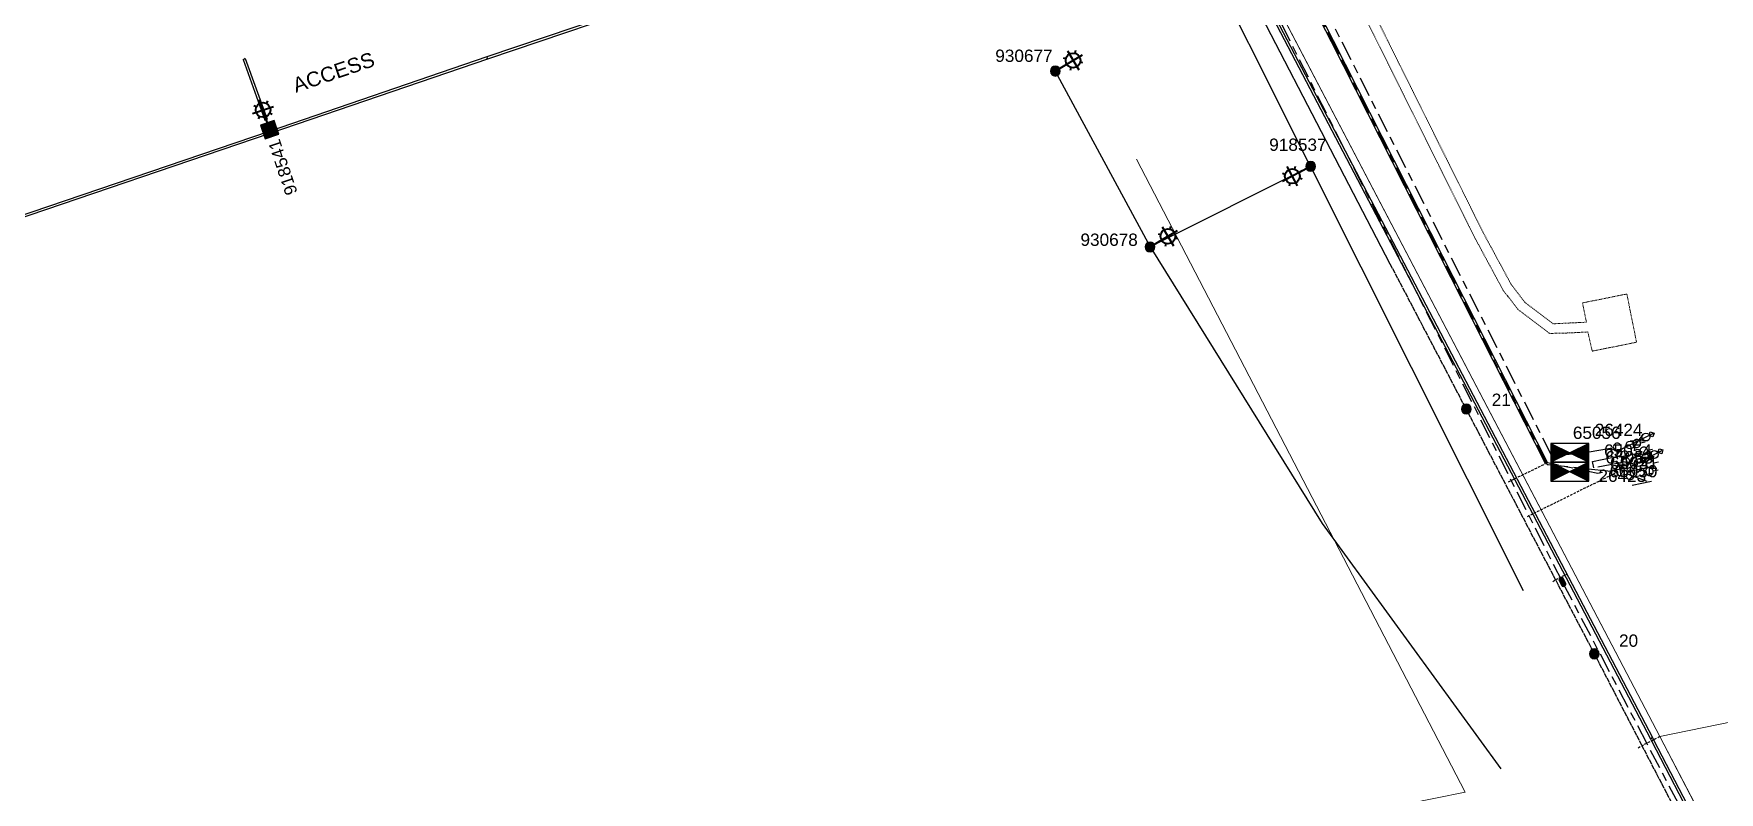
# Model space of a CAD drawing. Header units: metres. Extents: x 292510 to 295946, y 6251475 to 6256272.
# Drawn here: x 294128.3 to 294471, y 6254810.7 to 6254964.8 of the extents above; entities that cross this region are included whole.
import ezdxf
from ezdxf.enums import TextEntityAlignment as Align

# ---------------------------------------------------------------- set-up
doc = ezdxf.new("R2010")
doc.units = ezdxf.units.M
for name, pattern in [('Cable Exist OH', [1, 1, 0]), ('Cable Exist UG', [8.2, 4, -1.2, 1.8, -1.2]), ('DASHED', [0.75, 0.5, -0.25]), ('HIDDEN', [0.375, 0.25, -0.125]), ('HIDDEN2', [0.1875, 0.125, -0.0625])]:
    doc.linetypes.add(name, pattern=pattern)
doc.layers.get('0').update_dxf_attribs({"color": 6})
for name, color, linetype, lineweight in [('Cadastre Land Parcels_SP_EXT', 7, 'Continuous', 5), ('Cadastre Other Property_SP_EXT', 9, 'HIDDEN', 5), ('Cadastre Roads_SP_EXT', 7, 'Continuous', 5)]:
    doc.layers.add(name, color=color, linetype=linetype, lineweight=lineweight)
for name, color, linetype in [('Duct_SP_EXT', 7, 'Continuous'), ('Equip_HV_EXT', 7, 'Continuous'), ('Equip_LV_EXT', 7, 'Continuous'), ('Equip_SP_SL_EXT', 7, 'Continuous'), ('Mains_HV_EXT', 7, 'Continuous'), ('Mains_HV_MOD', 7, 'Continuous'), ('OH_Details_SP_MISC', 6, 'Continuous'), ('Services_SP_EXT', 7, 'Continuous'), ('Sub_SP_EXT', 7, 'Continuous'), ('SupportsOH_SP_TR_HV_LV_SL_EXT', 7, 'Continuous'), ('SupportsUG_SP_LV_SL_EXT', 7, 'Continuous'), ('Trench_SP_EXT', 7, 'Continuous'), ('UG_Details_SP_MISC', 7, 'Continuous')]:
    doc.layers.add(name, color=color, linetype=linetype)
doc.layers.add('UNKNOWN_FEATURES', color=1, linetype='DASHED', plot=False)
doc.styles.add('COLUMN_LABEL', font='arial.ttf')
doc.styles.add('iecARIAL', font='arial.ttf', dxfattribs={"height": 2})
doc.styles.add('POLE_LABEL', font='arial.ttf')
doc.styles.get("Standard").update_dxf_attribs({"font": 'arial.ttf'})
doc.styles.add('SWITCH_LABEL', font='arial.ttf', dxfattribs={"height": 2.5})

# ---------------------------------------------------------------- blocks, each defined once
blk = doc.blocks.new('SUB_PADMOUNT_EXT')
for points in [[(0, 0), (-3.84, 1.92), (-3.84, -1.92)], [(0, 0), (3.84, 1.92), (3.84, -1.92)]]:
    blk.add_hatch(color=256).paths.add_polyline_path(points)
for p, q in [((3.84, 1.92), (-3.84, -1.92)), ((-3.84, 1.92), (3.84, -1.92))]:
    blk.add_line(p, q)
blk.add_lwpolyline([(-3.84, -1.92), (3.84, -1.92), (3.84, 1.92), (-3.84, 1.92)], close=True)
for tag, height, flags, p in [('STREET_CODE', 0.2, 9, (1.5, 0)), ('ASSET_NUM', 2.5, 8, (2, 2)), ('CONSTRUCTED_VOLTAGE', 0.2, 9, (1.5, -0.2)), ('OPERATING_VOLTAGE', 0.2, 9, (1.5, -0.6)), ('ORIENTATION', 0.2, 9, (1.5, -0.8)), ('OWNED_BY', 0.2, 9, (1.5, -1)), ('OPERATED_BY', 0.2, 9, (1.5, -1.2)), ('SECONDARY_VOLTAGE', 0.2, 9, (1.5, -1.6)), ('STATE', 0.2, 9, (1.5, -1.8)), ('SUBSTATION_TYPE', 0.2, 9, (1.5, -2.2)), ('STREETNAME', 0.2, 9, (1.5, -3)), ('SUBURB', 0.2, 9, (1.5, -3.2)), ('NO_PHASES', 0.2, 9, (1.5, -0.4)), ('MAINTAINED_BY', 0.2, 9, (1.5, -1.4)), ('PARENT', 0.2, 9, (1.5, -2)), ('USAGE', 0.2, 9, (1.5, -2.4)), ('LEGEND', 0.2, 9, (1.5, -2.6)), ('LOCATION', 0.2, 9, (1.5, -2.8)), ('NOTES', 0.2, 9, (1.5, -3.4)), ('Z', 0.2, 1, (1.5, -3.6))]:
    blk.add_attdef(tag, text='', height=height, dxfattribs=dict(flags=flags)).set_placement(p, align=Align.MIDDLE_LEFT)
blk = doc.blocks.new('CCP_EXT')
blk.add_wipeout([(0, 0.57), (0.57, 0), (0, -0.57), (-0.57, 0)])
blk.add_lwpolyline([(-0.57, 0), (0, 0.57), (0.57, 0), (0, -0.57), (-0.57, 0)])
at = {"flags": 1}
blk.add_attdef('Z', (0, 0), '', height=0.2, dxfattribs=at)
at = {"flags": 9}
for tag, p in [('CCP_TYPE', (0, 0)), ('CONSTRUCTED_VOLTAGE', (0, -0.2)), ('OPERATING_VOLTAGE', (0, -0.6)), ('ORIENTATION', (0, -0.8)), ('OWNED_BY', (0, -1)), ('STATE', (0, -1.8)), ('NO_PHASES', (0, -0.4)), ('USAGE', (0, -1.2)), ('LEGEND', (0, -1.4)), ('LIFE_SUPPORT', (0, -1.6)), ('NOTES', (0, -2))]:
    blk.add_attdef(tag, text='', height=0.2, dxfattribs=at).set_placement(p, align=Align.MIDDLE_LEFT)
blk = doc.blocks.new('HV_STJ_EXT')
h = blk.add_hatch(color=256)
edge = h.paths.add_edge_path()
edge.add_ellipse((-0.59, 0.13), major_axis=(0.226, 0.226), ratio=1, start_angle=45, end_angle=135)
edge.add_line((-0.91, 0.13), (-0.91, -0.13))
edge.add_ellipse((-0.59, -0.13), major_axis=(0.226, 0.226), ratio=1, start_angle=135, end_angle=225)
edge.add_line((-0.59, -0.45), (0.59, -0.45))
edge.add_ellipse((0.59, -0.13), major_axis=(-0.226, 0.226), ratio=1, start_angle=135, end_angle=225)
edge.add_line((0.91, -0.13), (0.91, 0.13))
edge.add_ellipse((0.59, 0.13), major_axis=(-0.226, 0.226), ratio=1, start_angle=225, end_angle=315)
edge.add_line((0.59, 0.45), (-0.59, 0.45))
blk.add_lwpolyline([(-0.91, 0.13), (-0.91, -0.13, 0.414214), (-0.59, -0.45), (0.59, -0.45, 0.414214), (0.91, -0.13), (0.91, 0.13, 0.414214), (0.59, 0.45), (-0.59, 0.45, 0.414214)], format="xyb", close=True)
for tag, flags, p in [('ORIENTATION', 9, (1.5, 0)), ('Z', 1, (1.5, -0.8)), ('USAGE', 9, (1.5, -0.2)), ('LEGEND', 9, (1.5, -0.4)), ('NOTES', 9, (1.5, -0.6))]:
    blk.add_attdef(tag, text='', height=0.2, dxfattribs=dict(flags=flags)).set_placement(p, align=Align.MIDDLE_LEFT)
blk = doc.blocks.new('LV_UG_DFUSE_CLOSED_EXT')
for points in [[(1, 0), (0, 0)], [(5.04, 0.73), (2.16, -0.72)], [(5.05, -0.71), (2.16, 0.72)], [(6.2, 0.01), (7.2, 0.01)]]:
    blk.add_lwpolyline(points)
for centre in [(1.8, 0), (5.4, 0.01)]:
    blk.add_circle(centre, 0.8)
at = {"flags": 9}
for tag, p in [('ACTUAL_STATUS', (0, 0)), ('CONSTRUCTED_VOLTAGE', (0, -0.2)), ('OPERATING_VOLTAGE', (0, -0.6)), ('ORIENTATION', (0, -0.8)), ('STATE', (0, -1)), ('SWITCH_TYPE', (0, -1.2)), ('NO_PHASES', (0, -0.4)), ('USAGE', (0, -1.4)), ('NOTES', (0, -1.6))]:
    blk.add_attdef(tag, text='', height=0.2, dxfattribs=at).set_placement(p, align=Align.MIDDLE_LEFT)
at = {"flags": 1}
blk.add_attdef('Z', (0, 0), '', height=0.2, dxfattribs=at)
blk = doc.blocks.new('SWG_HOLEC_SU_EXT')
blk.add_line((1.8, -2), (5.8, -2))
for points in [[(1, 0), (0, 0)], [(6.6, 0), (7.6, 0)]]:
    blk.add_lwpolyline(points)
for points in [[(1.8, -0.8, 1), (1.8, 0.8, 1)], [(5.8, -0.8, 1), (5.8, 0.8, 1)]]:
    blk.add_lwpolyline(points, format="xyb", close=True)
at = {"style": 'SWITCH_LABEL', "flags": 8}
blk.add_attdef('ASSET_NUM', text='', height=2.5, rotation=179.9544, dxfattribs=at).set_placement((-2.4, 0), align=Align.MIDDLE_LEFT)
at = {"flags": 1}
blk.add_attdef('Z', (0, 0), '', height=0.2, dxfattribs=at)
at = {"flags": 9}
for tag, p in [('ACTUAL_STATUS', (0, -0.4)), ('CONSTRUCTED_VOLTAGE', (0, -0.6)), ('OPERATING_VOLTAGE', (0, -1)), ('ORIENTATION', (0, -1.2)), ('OWNED_BY', (0, -1.4)), ('STATE', (0, -1.8)), ('SWITCH_TYPE', (0, -2)), ('STREETNAME', (0, -2.6)), ('SUBURB', (0, -2.8)), ('NO_PHASES', (0, -0.8)), ('PARENT', (0, -1.6)), ('USAGE', (0, -2.2)), ('LOCATION', (0, -2.4)), ('NOTES', (0, -3))]:
    blk.add_attdef(tag, text='', height=0.2, dxfattribs=at).set_placement(p, align=Align.MIDDLE_LEFT)
at = {"style": 'SWITCH_LABEL', "flags": 9}
blk.add_attdef('STREET_CODE', text='', height=0.2, dxfattribs=at).set_placement((0, -0.2), align=Align.MIDDLE_LEFT)
blk = doc.blocks.new('POLE_EXT')
blk.add_hatch(color=256).paths.add_polyline_path([(-1, 0, 1), (1, 0, 1)])
blk.add_lwpolyline([(-1, 0, 1), (1, 0, 1)], format="xyb", close=True)
for tag, height, flags, p in [('pNumber', 2.5, 8, (-17.84, 2.07)), ('OWNED_BY', 0.2, 9, (1.35, -0.4)), ('SPECIAL_USE', 0.2, 9, (1.35, -0.8)), ('STATE', 0.2, 9, (1.35, -1)), ('cLV', 0.2, 9, (1.35, -1.4)), ('hDepth', 0.2, 9, (1.35, -1.6)), ('hDia', 0.2, 9, (1.35, -1.8)), ('cHV', 0.2, 9, (1.35, -2)), ('cLinedev', 0.2, 9, (1.35, -3.4)), ('PARENT', 0.2, 9, (1.35, -0.6)), ('USAGE', 0.2, 9, (1.35, -1.2)), ('LBRACKET', 0.2, 9, (1.35, -2.2)), ('LExisting', 0.2, 9, (1.35, -2.4)), ('LANTNUMBER', 0.2, 9, (1.35, -2.6)), ('LOther', 0.2, 9, (1.35, -2.8)), ('LRemove', 0.2, 9, (1.35, -3)), ('LEGEND', 0.2, 9, (1.35, -3.2)), ('pExisting', 0.2, 9, (1.35, -3.8)), ('pFooting', 0.2, 9, (1.35, -4.4)), ('pNew', 0.2, 9, (1.35, -4.6)), ('pRelocate', 0.2, 9, (1.35, -5)), ('pRemove', 0.2, 9, (1.35, -5.2)), ('pReplace', 0.2, 9, (1.35, -5.4)), ('pStay', 0.2, 9, (1.35, -5.6)), ('pType', 0.2, 9, (1.35, -5.8)), ('cspan', 0.2, 9, (1.35, -6)), ('STREETNAME', 0.2, 9, (1.35, -6.2)), ('SUBURB', 0.2, 9, (1.35, -6.4)), ('LOCATION', 0.2, 9, (1.35, -3.6)), ('PFNUMBER', 0.2, 9, (1.35, -4)), ('NEWPFNUMBER', 0.2, 9, (1.35, -4.2)), ('NOTES', 0.2, 9, (1.35, -6.6)), ('MAINTAINED_BY', 0.2, 9, (1.36, -6.81)), ('OPERATED_BY', 0.2, 9, (1.36, -7.01))]:
    blk.add_attdef(tag, text='', height=height, dxfattribs=dict(flags=flags)).set_placement(p, align=Align.MIDDLE_LEFT)
at = {"style": 'POLE_LABEL'}
for tag, height, flags, p in [('STRUCTURE_PLANT_NUMBER', 0.2, 9, (1.35, 0.03)), ('ASSET_NUM', 2.5, 8, (2, 2)), ('STREET_CODE', 0.2, 9, (1.35, -0.2))]:
    blk.add_attdef(tag, text='', height=height, dxfattribs=dict(at, flags=flags)).set_placement(p, align=Align.MIDDLE_LEFT)
at = {"flags": 1}
blk.add_attdef('Z', (1.35, -7.33), '', height=0.2, dxfattribs=at)
blk = doc.blocks.new('COLUMN_EXT')
blk.add_hatch(color=256).paths.add_polyline_path([(-1.49, 1.48), (-1.49, -1.49), (1.48, -1.49), (1.48, 1.48)])
blk.add_lwpolyline([(-1.49, -1.49), (1.48, -1.49), (1.48, 1.48), (-1.49, 1.48)], close=True)
for tag, height, style, flags, p in [('STRUCTURE_PLANT_NUMBER', 0.2, 'POLE_LABEL', 9, (1.81, 0.03)), ('ASSET_NUM', 2.5, 'COLUMN_LABEL', 8, (2, 2)), ('STREET_CODE', 0.2, 'COLUMN_LABEL', 9, (1.81, -0.2))]:
    blk.add_attdef(tag, text='', height=height, dxfattribs=dict(style=style, flags=flags)).set_placement(p, align=Align.MIDDLE_LEFT)
at = {"flags": 1}
blk.add_attdef('Z', (1.81, -2.35), '', height=0.2, dxfattribs=at)
at = {"flags": 9}
for tag, p in [('COLUMN_TYPE', (1.81, -0.4)), ('OWNED_BY', (1.81, -0.6)), ('STATE', (1.81, -0.8)), ('USAGE', (1.81, -1)), ('STREETNAME', (1.81, -1.6)), ('SUBURB', (1.81, -1.8)), ('LEGEND', (1.81, -1.2)), ('LOCATION', (1.81, -1.4)), ('NOTES', (1.81, -2))]:
    blk.add_attdef(tag, text='', height=0.2, dxfattribs=at).set_placement(p, align=Align.MIDDLE_LEFT)
blk = doc.blocks.new('SL_LANTERN_EXT')
at = {"lineweight": 40}
for p, q in [((-2.25, 4.22), (2.25, 4.22)), ((-1.46, 5.68), (-1.06, 5.28)), ((0, 1.97), (0, 6.47)), ((1.46, 5.68), (1.06, 5.28)), ((-1.46, 2.76), (-1.06, 3.16)), ((0, 0), (0, 2.72)), ((1.46, 2.76), (1.06, 3.16))]:
    blk.add_line(p, q, dxfattribs=at)
blk.add_circle((0, 4.22), 1.5, dxfattribs=at)
at = {"style": 'iecARIAL', "flags": 9}
blk.add_attdef('ASSET_NUM', (1.5, 1.5), '', height=2.5, dxfattribs=at)
for tag, p, height, flags in [('OPERATING_VOLTAGE', (0.98, -1.65), 0.2, 9), ('ORIENTATION', (0.98, -1.85), 0.2, 9), ('OWNED_BY', (0.98, -2.05), 0.2, 9), ('STATE', (0.98, -2.25), 0.2, 9), ('CONSTRUCTED_VOLTAGE', (0.98, -0.65), 0.2, 9), ('CONTROL_TYPE', (0.98, -0.85), 0.2, 9), ('LANTERN_PURPOSE', (0.98, -1.05), 0.2, 9), ('LANTERN_TYPE', (0.98, -1.25), 0.2, 9), ('NO_PHASES', (0.98, -1.45), 0.2, 9), ('USAGE', (0.98, -2.45), 0.2, 9), ('CEXIST', (0.98, -2.65), 0.2, 9), ('CNEW', (0.98, -2.85), 0.2, 9), ('CNUMBER', (0.98, -3.05), 0.2, 9), ('CREMOVE', (0.98, -3.25), 0.2, 9), ('CREPLACE', (0.98, -3.45), 0.2, 9), ('LNUMBER', (2.18, -3.25), 2.5, 8), ('LKINGHEIGHT', (0.98, -3.65), 0.2, 9), ('LBRACKET', (0.98, -3.85), 0.2, 9), ('LBRACKETVOCAB', (0.98, -4.05), 0.2, 9), ('LCATEGORY', (0.98, -4.25), 0.2, 9), ('LCHARGE1', (0.98, -4.45), 0.2, 9), ('LCHARGE1PERCENT', (0.98, -4.65), 0.2, 9), ('LCHARGE2', (0.98, -4.85), 0.2, 9), ('LCHARGE2PERCENT', (0.98, -5.05), 0.2, 9), ('LCHARGE3', (0.98, -5.25), 0.2, 9), ('LCHARGE3PERCENT', (0.98, -5.45), 0.2, 9), ('LEXIST', (0.98, -5.65), 0.2, 9), ('LLAMP', (0.98, -5.85), 0.2, 9), ('LLAMPVOCAB', (0.98, -6.05), 0.2, 9), ('LMAST', (0.98, -6.25), 0.2, 9), ('LMASTVOCAB', (0.98, -6.45), 0.2, 9), ('LNEW', (0.98, -6.65), 0.2, 9), ('LANTNUMBER', (0.98, -6.85), 0.2, 9), ('STREETNAME', (0.98, -9.25), 0.2, 9), ('SUBURB', (0.98, -9.45), 0.2, 1), ('LOUTREACH', (0.98, -7.25), 0.2, 9), ('LOUTREACHVOCAB', (0.98, -7.45), 0.2, 9), ('LRATECODE', (0.98, -7.65), 0.2, 9), ('LREMOVE', (0.98, -7.85), 0.2, 9), ('LREPLACE', (0.98, -8.05), 0.2, 9), ('LTYPE', (0.98, -8.25), 0.2, 9), ('LTYPEVOCAB', (0.98, -8.45), 0.2, 9), ('LEGEND', (0.98, -8.65), 0.2, 9), ('LOCATION', (0.98, -8.85), 0.2, 9), ('NOTES', (0.98, -9.05), 0.2, 9)]:
    blk.add_attdef(tag, p, '', height=height, dxfattribs=dict(flags=flags))

msp = doc.modelspace()

# ---------------------------------------------------------------- linework, layer by layer
at = {"layer": 'Cadastre Land Parcels_SP_EXT', "linetype": 'Continuous'}
for p, q in [((294419.29, 6254810.67), (294352.5, 6254939.29)), ((293981.07, 6254722.67), (294419.29, 6254810.67))]:
    msp.add_line(p, q, dxfattribs=at)
msp.add_lwpolyline([(295505.86, 6255011.71), (295510.95, 6255019.1), (295070.03, 6254930.58), (295051.28, 6254942.16), (294748.57, 6254881.19), (294681.22, 6254867.43), (294458.92, 6254822.02), (294469.1, 6254802.45), (294901.81, 6254890.37), (295505.86, 6255011.71)], close=True, dxfattribs=at)
msp.add_lwpolyline([(294375.33, 6254981.46), (294458.92, 6254822.02), (294681.22, 6254867.43)], dxfattribs=at)
at = {"layer": 'Cadastre Other Property_SP_EXT', "linetype": 'HIDDEN2'}
msp.add_lwpolyline([(294394.64, 6254976.77), (294421.21, 6254923.43), (294427.05, 6254912.62), (294430.05, 6254908.77), (294436.48, 6254903.88), (294440.49, 6254903.98), (294444.26, 6254904.18), (294445.14, 6254900.28), (294454.15, 6254902.09), (294452.18, 6254911.89), (294443.17, 6254910.08), (294443.96, 6254906.16), (294437.22, 6254905.84), (294431.47, 6254910.2), (294428.73, 6254913.72), (294422.97, 6254924.37), (294345.6, 6255079.79)], dxfattribs=at)
at = {"layer": 'Cadastre Roads_SP_EXT', "linetype": 'Continuous'}
for p, q in [((294352.5, 6254939.29), (294419.29, 6254810.67)), ((294469.1, 6254802.45), (294458.92, 6254822.02))]:
    msp.add_line(p, q, dxfattribs=at)
at = {"layer": 'Duct_SP_EXT'}
for p, q in [((294360.53, 6255025.23), (294392.05, 6254963.16)), ((294360.96, 6255025.44), (294392.48, 6254963.38)), ((294373.6, 6254980.58), (294456.98, 6254821.55)), ((294374.03, 6254980.79), (294457.4, 6254821.78)), ((294392.05, 6254963.16), (294392.26, 6254963.27)), ((294392.05, 6254963.16), (294414.29, 6254919.37)), ((294392.48, 6254963.38), (294392.26, 6254963.27)), ((294392.48, 6254963.38), (294414.72, 6254919.59)), ((294414.29, 6254919.37), (294414.5, 6254919.48)), ((294414.29, 6254919.37), (294435.55, 6254877.52)), ((294414.72, 6254919.59), (294414.5, 6254919.48)), ((294414.72, 6254919.59), (294435.97, 6254877.73)), ((294435.55, 6254877.52), (294435.76, 6254877.63)), ((294435.97, 6254877.73), (294435.76, 6254877.63)), ((294456.98, 6254821.55), (294457.19, 6254821.66)), ((294456.98, 6254821.55), (294457.19, 6254821.66)), ((294456.98, 6254821.55), (294457.2, 6254821.13)), ((294457.4, 6254821.78), (294457.19, 6254821.66)), ((294457.4, 6254821.78), (294457.19, 6254821.66)), ((294457.2, 6254821.13), (294457.42, 6254821.24)), ((294457.2, 6254821.13), (294467.38, 6254801.56)), ((294457.4, 6254821.78), (294457.63, 6254821.35)), ((294457.63, 6254821.35), (294457.42, 6254821.24)), ((294457.63, 6254821.35), (294467.8, 6254801.78))]:
    msp.add_line(p, q, dxfattribs=at)
at = {"layer": 'Mains_HV_MOD', "linetype": 'Cable Exist UG'}
for points in [[(294439.09, 6254853.4), (294236.08, 6255256.29), (294212.32, 6255326.37), (294210.94, 6255338.01)], [(294451.76, 6254876.44), (294450.24, 6254877.45), (294445.46, 6254876.55), (294445.2, 6254877.86), (294449.93, 6254878.85), (294451, 6254880.35)], [(294506.48, 6254723.65), (294485.73, 6254763.58), (294485.72, 6254763.59), (294485.72, 6254763.59), (294466.43, 6254801.08), (294456.27, 6254820.63), (294456.27, 6254820.63), (294439.09, 6254853.4)]]:
    msp.add_lwpolyline(points, dxfattribs=at)
at = {"layer": 'OH_Details_SP_MISC', "color": 7, "linetype": 'Continuous', "flags": 128}
msp.add_lwpolyline([(294234.25, 6255258.04), (294249.76, 6255225.69), (294282.89, 6255159.28), (294312.57, 6255099.33), (294343.16, 6255037.43), (294364.92, 6254993.37), (294404.03, 6254918.03)], dxfattribs=at)
at = {"layer": 'OH_Details_SP_MISC', "color": 7, "linetype": 'Continuous', "ltscale": 0.5, "flags": 128}
for points in [[(294387.89, 6254937.82), (294362.88, 6254987.69)], [(294387.89, 6254937.82), (294355.25, 6254921.45)], [(294387.89, 6254937.82), (294408.35, 6254897.02), (294431.08, 6254851.69)]]:
    msp.add_lwpolyline(points, dxfattribs=at)
for points, elevation in [([(294335.98, 6254957.17), (294355.25, 6254921.45), (294390.24, 6254865.25)], -1011.14), ([(294390.24, 6254865.25), (294426.59, 6254815.4)], 37)]:
    msp.add_lwpolyline(points, dxfattribs=dict(at, elevation=elevation))
at = {"layer": 'Trench_SP_EXT', "linetype": 'Cable Exist UG'}
for points in [[(294452.04, 6254877.33), (294455.32, 6254879.99)], [(294451.05, 6254875.01), (294450.72, 6254876.97)], [(294452.48, 6254875.27), (294456.7, 6254873.66)]]:
    msp.add_lwpolyline(points, dxfattribs=at)
for points in [[(294435.74, 6254877.66), (294435.86, 6254877.43), (294435.86, 6254877.43, 0.417326), (294436.18, 6254877.27), (294436.18, 6254877.27), (294449.67, 6254875.8)], [(294452.04, 6254877.33), (294450.37, 6254877.03), (294450.37, 6254877.03, 0.387701), (294449.99, 6254876.39), (294449.99, 6254876.39, -0.348476), (294449.67, 6254875.8)], [(294452.44, 6254875.29), (294450.94, 6254874.99), (294450.94, 6254874.99, -0.339826), (294450.32, 6254875.26), (294450.32, 6254875.26, 0.239833), (294449.67, 6254875.8)]]:
    msp.add_lwpolyline(points, format="xyb", dxfattribs=at)
at = {"layer": 'UG_Details_SP_MISC', "ltscale": 0.5}
for p, q in [((294304.01, 6254988.51), (294220.4, 6254960.04)), ((294304.05, 6254988.02), (294220.56, 6254959.59)), ((294170.87, 6254959.55), (294171.09, 6254959.63)), ((294170.87, 6254959.55), (294175.29, 6254947.22)), ((294171.32, 6254959.71), (294171.09, 6254959.63)), ((294171.32, 6254959.71), (294175.75, 6254947.38)), ((294220.4, 6254960.04), (294176.15, 6254944.93)), ((294220.56, 6254959.59), (294176.31, 6254944.48)), ((294220.4, 6254960.04), (294220.48, 6254959.82)), ((294220.56, 6254959.59), (294220.48, 6254959.82)), ((294176.15, 6254944.93), (294115.53, 6254924.32)), ((294176.31, 6254944.48), (294115.68, 6254923.87)), ((294175.29, 6254947.22), (294175.52, 6254947.3)), ((294175.75, 6254947.38), (294175.52, 6254947.3)), ((294176.15, 6254944.93), (294176.23, 6254944.7)), ((294176.31, 6254944.48), (294176.23, 6254944.7))]:
    msp.add_line(p, q, dxfattribs=at)
at = {"layer": 'UNKNOWN_FEATURES'}
for points in [[(294428.1, 6254873.72), (294435.64, 6254877.44)], [(294431.96, 6254866.7), (294449.8, 6254875.51)], [(294437.11, 6254853.51), (294439.96, 6254855.01)], [(294454.47, 6254819.71), (294458.97, 6254822.07)]]:
    msp.add_lwpolyline(points, dxfattribs=at)

# ---------------------------------------------------------------- block references
at = {"layer": 'Equip_HV_EXT'}
ref = msp.add_blockref('SWG_HOLEC_SU_EXT', (294451.08, 6254874.65), dxfattribs=dict(at, rotation=11.79396965135933))
ref.add_attrib('ASSET_NUM', '65050', dxfattribs={"layer": '0', "height": 2.5, "style": 'SWITCH_LABEL'}).set_placement((294448.68, 6254875.9), align=Align.MIDDLE_LEFT)
at = {"layer": 'Equip_HV_EXT', "rotation": 297.6685318190482}
msp.add_blockref('HV_STJ_EXT', (294439.09, 6254853.4), dxfattribs=at)
at = {"layer": 'Equip_SP_SL_EXT', "ltscale": 0.5}
for p, rotation in [((294335.98, 6254957.17, 37), 300.8280066651477), ((294176.27, 6254945.29, -1011.14), 18.50407584337875), ((294387.89, 6254937.82), 118.2726701072438), ((294355.25, 6254921.45), 300.8280066651477)]:
    msp.add_blockref('SL_LANTERN_EXT', p, dxfattribs=dict(at, rotation=rotation))
at = {"layer": 'Sub_SP_EXT'}
ref = msp.add_blockref('SUB_PADMOUNT_EXT', (294440.58, 6254879.63), dxfattribs=at)
ref.add_attrib('ASSET_NUM', '26424', dxfattribs={"layer": '0', "height": 2.5}).set_placement((294445.65, 6254882.29), align=Align.BOTTOM_LEFT)
ref = msp.add_blockref('SUB_PADMOUNT_EXT', (294440.58, 6254875.79), dxfattribs=at)
ref.add_attrib('ASSET_NUM', '26423', dxfattribs={"layer": '0', "height": 2.5}).set_placement((294446.4, 6254876.22), align=Align.TOP_LEFT)
at = {"layer": 'SupportsOH_SP_TR_HV_LV_SL_EXT', "ltscale": 0.5}
ref = msp.add_blockref('POLE_EXT', (294335.98, 6254957.17, 37), dxfattribs=at)
ref.add_attrib('ASSET_NUM', '930677', dxfattribs={"layer": '0', "height": 2.5, "style": 'POLE_LABEL'}).set_placement((294323.79, 6254960.29, 37), align=Align.MIDDLE_LEFT)
ref = msp.add_blockref('POLE_EXT', (294387.89, 6254937.82), dxfattribs=at)
ref.add_attrib('ASSET_NUM', '918537', dxfattribs={"layer": '0', "height": 2.5, "style": 'POLE_LABEL'}).set_placement((294379.48, 6254942.22), align=Align.MIDDLE_LEFT)
ref = msp.add_blockref('POLE_EXT', (294355.25, 6254921.45), dxfattribs=at)
ref.add_attrib('ASSET_NUM', '930678', dxfattribs={"layer": '0', "height": 2.5, "style": 'POLE_LABEL'}).set_placement((294341.11, 6254922.92), align=Align.MIDDLE_LEFT)
at = {"layer": 'SupportsOH_SP_TR_HV_LV_SL_EXT'}
ref = msp.add_blockref('POLE_EXT', (294419.54, 6254888.52), dxfattribs=at)
ref.add_attrib('ASSET_NUM', '21', dxfattribs={"layer": '0', "height": 2.5, "style": 'POLE_LABEL'}).set_placement((294424.71, 6254890.41, -1011.14), align=Align.MIDDLE_LEFT)
ref = msp.add_blockref('POLE_EXT', (294445.56, 6254838.79), dxfattribs=at)
ref.add_attrib('ASSET_NUM', '20', dxfattribs={"layer": '0', "height": 2.5, "style": 'POLE_LABEL'}).set_placement((294450.59, 6254841.48, -1011.14), align=Align.MIDDLE_LEFT)
at = {"layer": 'SupportsUG_SP_LV_SL_EXT', "ltscale": 0.5}
ref = msp.add_blockref('COLUMN_EXT', (294176.28, 6254945.29, -1011.14), dxfattribs=dict(at, rotation=18.50407584337875))
ref.add_attrib('ASSET_NUM', '918541', dxfattribs={"layer": '0', "height": 2.5, "rotation": 108.5041, "style": 'COLUMN_LABEL'}).set_placement((294180.78, 6254932.1, -1011.14), align=Align.MIDDLE_LEFT)

# ---------------------------------------------------------------- texts
at = {"layer": 'Cadastre Roads_SP_EXT'}
msp.add_text('ACCESS                                                  ROAD', height=3, rotation=18.7903, dxfattribs=at).set_placement((294181.6, 6254952.75))

# ---------------------------------------------------------------- next in the draw order: block references
at = {"layer": 'Services_SP_EXT'}
for p, rotation in [((294457.2, 6254883.39), 26.41011556529172), ((294459.02, 6254879.96), 27.20720375089581)]:
    msp.add_blockref('CCP_EXT', p, dxfattribs=dict(at, rotation=rotation))

# ---------------------------------------------------------------- next in the draw order: linework, layer by layer
at = {"layer": 'Cadastre Roads_SP_EXT', "linetype": 'Continuous'}
msp.add_line((294458.92, 6254822.02), (294375.33, 6254981.46), dxfattribs=at)
at = {"layer": 'Mains_HV_EXT', "linetype": 'Cable Exist OH'}
msp.add_lwpolyline([(294404.03, 6254918.03), (294404.03, 6254918.03), (294445.56, 6254838.79), (294488, 6254757.06), (294524.51, 6254686.94), (294555.9, 6254626.39), (294575.95, 6254588.06), (294595.25, 6254550.68), (294616.15, 6254510.47), (294637.05, 6254470.27), (294654.51, 6254429.46)], dxfattribs=at)
at = {"layer": 'Mains_HV_MOD', "linetype": 'Cable Exist UG'}
msp.add_lwpolyline([(294452.31, 6254876.6), (294446.28, 6254875.43), (294435.75, 6254877.64), (294435.75, 6254877.64), (294424.72, 6254899.35), (294407.16, 6254933.94), (294393.2, 6254961.44), (294382.22, 6254983.04), (294337.47, 6255071.3), (294329.29, 6255087.27), (294320.2, 6255105.16), (294320.2, 6255105.16), (294341, 6255109.51), (294445.37, 6255132.17), (294458.63, 6255140.46), (294461.79, 6255142.93), (294464.58, 6255148.22), (294464.58, 6255148.22), (294453.97, 6255150.99), (294453.97, 6255150.99, -0.118748), (294434.33, 6255167.56)], format="xyb", dxfattribs=at)
msp.add_lwpolyline([(294450.45, 6254880.12), (294448.46, 6254880.45), (294443.66, 6254879.57), (294436.93, 6254879.03), (294436.93, 6254879.03), (294383.76, 6254983.78), (294353.26, 6255043.82), (294339.03, 6255071.83), (294331.19, 6255087.28), (294322.78, 6255103.85), (294341.2, 6255107.82), (294341.2, 6255107.82), (294446.74, 6255130.72), (294446.74, 6255130.72), (294458.93, 6255139.05), (294462.81, 6255142.01), (294464.84, 6255145.34), (294466.7, 6255148.31)], dxfattribs=at)
at = {"layer": 'Services_SP_EXT'}
for points in [[(294450.56, 6254880.09), (294457.2, 6254883.39)], [(294452.28, 6254876.44), (294459.02, 6254879.96)]]:
    msp.add_lwpolyline(points, dxfattribs=at)

# ---------------------------------------------------------------- next in the draw order: block references
at = {"layer": 'Equip_HV_EXT'}
ref = msp.add_blockref('SWG_HOLEC_SU_EXT', (294448.46, 6254880.45), dxfattribs=dict(at, rotation=10.63644906820442))
ref.add_attrib('ASSET_NUM', '65056', dxfattribs={"layer": '0', "height": 2.5, "style": 'SWITCH_LABEL'}).set_placement((294446.06, 6254881.7), align=Align.BOTTOM_CENTER)
ref = msp.add_blockref('SWG_HOLEC_SU_EXT', (294449.94, 6254878.84), dxfattribs=dict(at, rotation=11.53203334177859))
ref.add_attrib('ASSET_NUM', '65054', dxfattribs={"layer": '0', "height": 2.5, "style": 'SWITCH_LABEL'}).set_placement((294447.55, 6254880.09), align=Align.MIDDLE_LEFT)
ref = msp.add_blockref('SWG_HOLEC_SU_EXT', (294450.24, 6254877.47), dxfattribs=dict(at, rotation=10.98646103334192))
ref.add_attrib('ASSET_NUM', '65053', dxfattribs={"layer": '0', "height": 2.5, "style": 'SWITCH_LABEL'}).set_placement((294447.84, 6254878.72), align=Align.MIDDLE_LEFT)
ref = msp.add_blockref('SWG_HOLEC_SU_EXT', (294451.16, 6254876.33), dxfattribs=dict(at, rotation=11.09391691910233))
ref.add_attrib('ASSET_NUM', '65051', dxfattribs={"layer": '0', "height": 2.5, "style": 'SWITCH_LABEL'}).set_placement((294448.76, 6254877.58), align=Align.MIDDLE_LEFT)
at = {"layer": 'Equip_LV_EXT'}
for p, rotation in [((294451.23, 6254880.42), 26.41011556529172), ((294452.96, 6254876.8), 27.20720375089581)]:
    msp.add_blockref('LV_UG_DFUSE_CLOSED_EXT', p, dxfattribs=dict(at, rotation=rotation))

doc.saveas('drawing.dxf')
